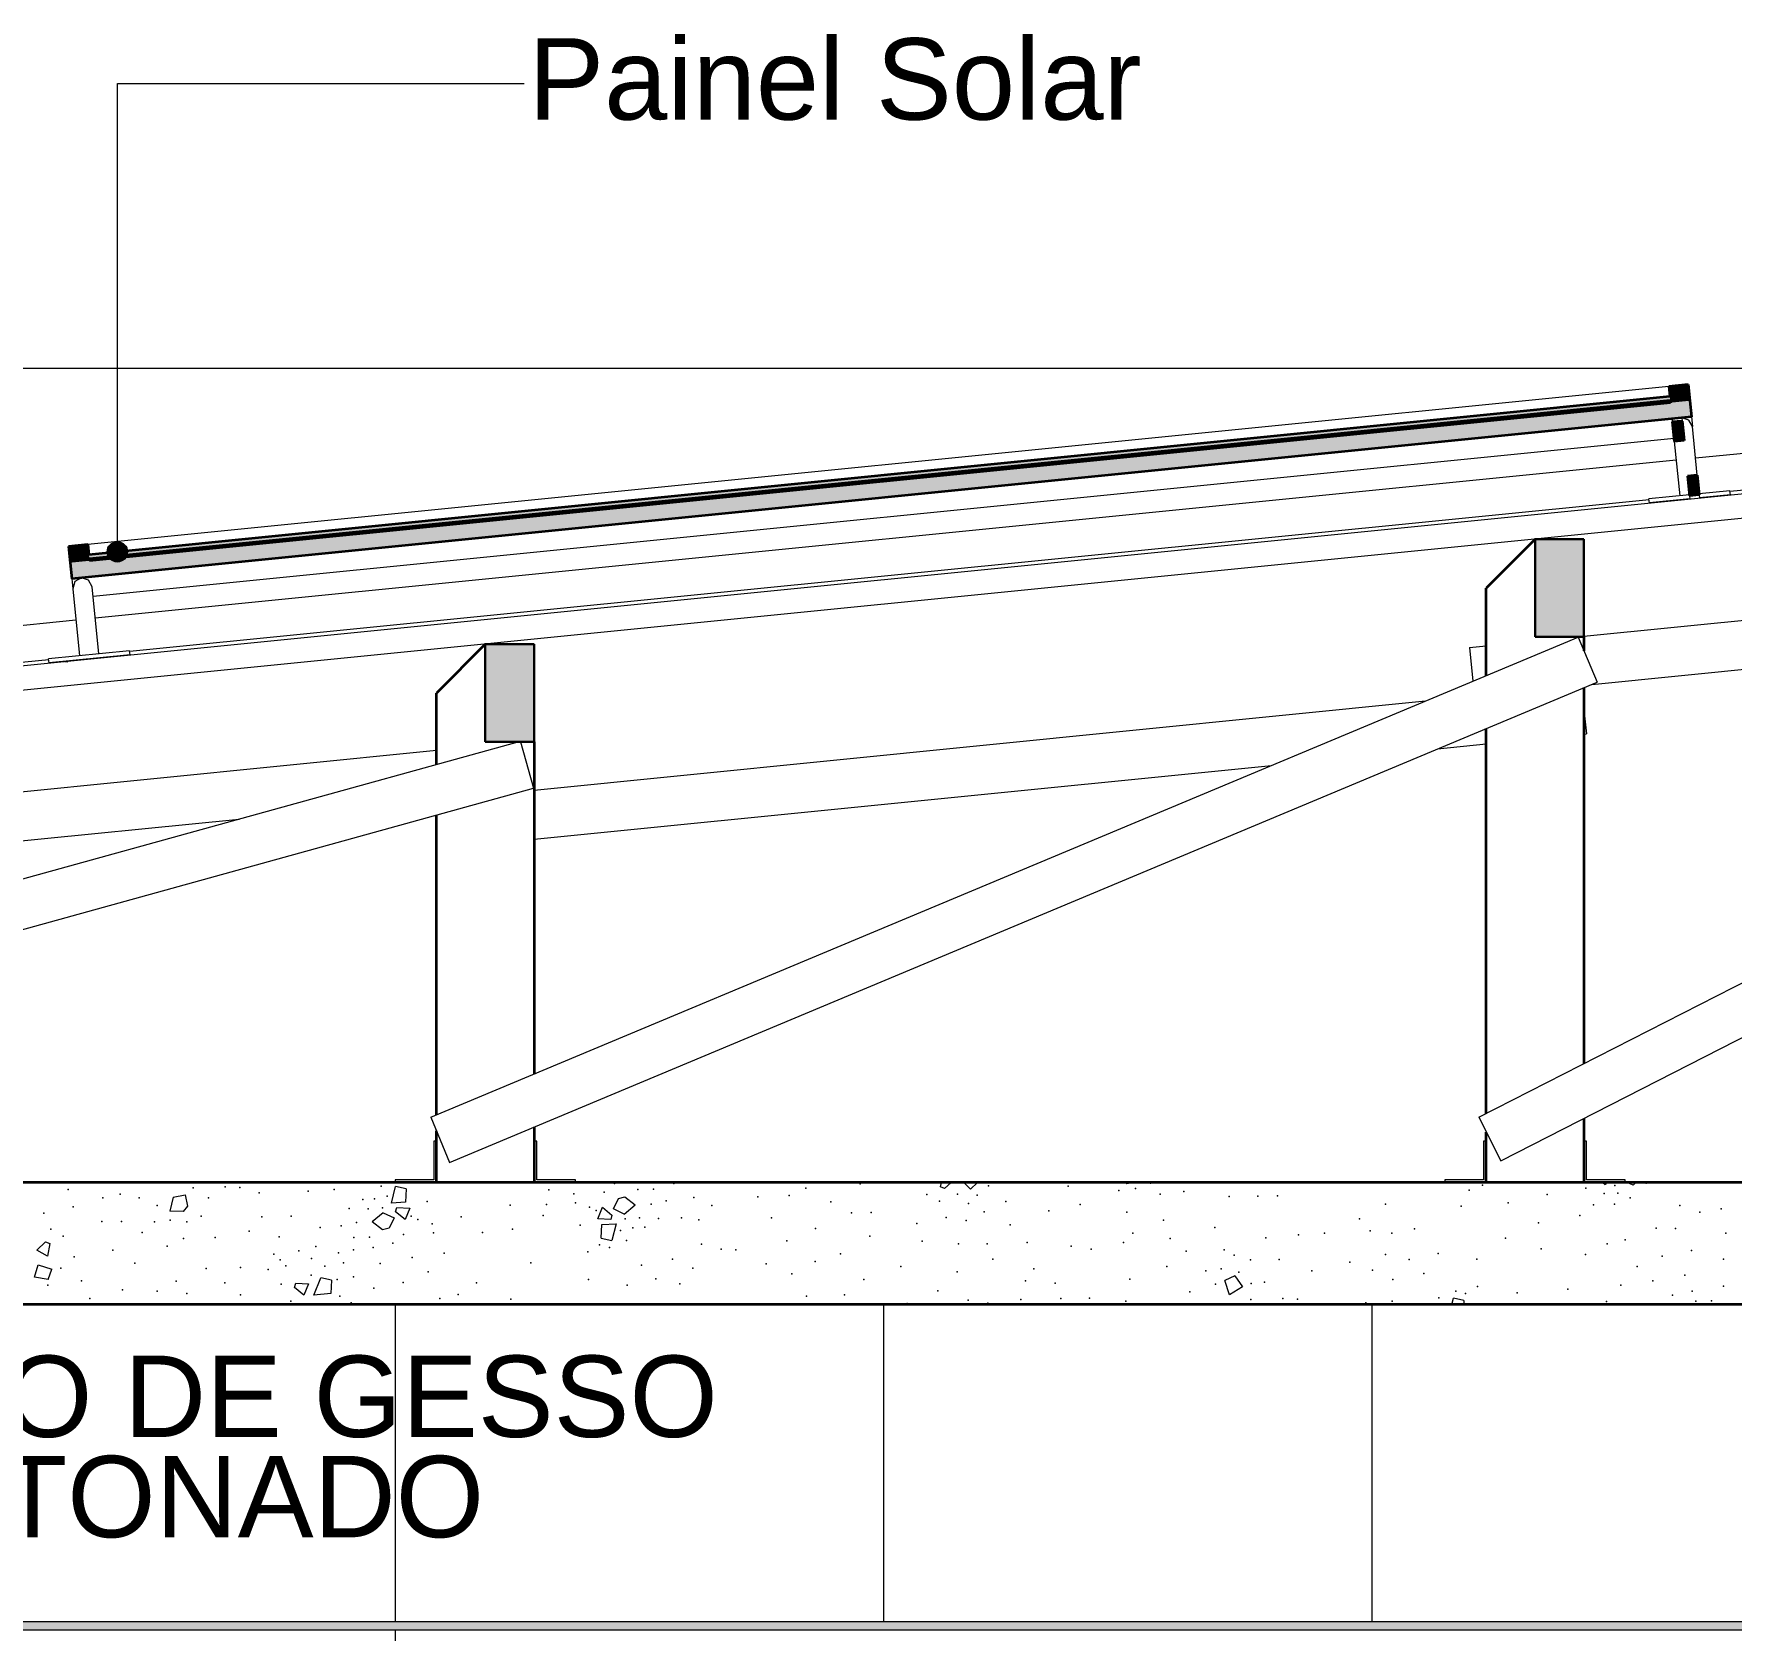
# Model space of a CAD drawing. Header units: metres. Extents: x -77 to 97, y 0 to 6.
# Drawn here: x 64.031 to 66.116, y 3.945 to 5.906 of the extents above; entities that cross this region are included whole.
import ezdxf

# ---------------------------------------------------------------- set-up
doc = ezdxf.new("R2010")
doc.units = ezdxf.units.M
doc.header["$MEASUREMENT"] = 0
doc.linetypes.add('broken', pattern=[2.46944, 1.41111, -1.05833])
for name, color, linetype, lineweight in [('ESTRUTURA-COB.EST_Caneta_No__241', 7, 'Continuous', 13), ('FORRO.EXEC_Caneta_No__241', 7, 'Continuous', 13), ('LAJES.EST_Caneta_No__1', 7, 'Continuous', 35), ('LAJES.EST_Caneta_No__241', 7, 'Continuous', 13), ('LAJES.EST_Caneta_No__96', 252, 'Continuous', 0), ('NOTAS-LAYOUT.EXEC_Caneta_No__241', 7, 'Continuous', 13), ('NOTAS-LAYOUT.EXEC_Caneta_No__5', 7, 'Continuous', 15), ('PAREDE CONSTRUIR_Caneta_No__241', 7, 'Continuous', 13), ('S-BEAM-____-OTLN.IFC Model_Caneta_No__1', 7, 'Continuous', 35), ('S-BEAM-____-OTLN.IFC Model_Caneta_No__2', 7, 'Continuous', 30)]:
    doc.layers.add(name, color=color, linetype=linetype, lineweight=lineweight)
for name, color, linetype, lineweight, true_color in [('ESTRUTURA-COB.EST_Caneta_No__97', 7, 'Continuous', 5, 0x6b6b6b), ('PAREDE CONSTRUIR_Caneta_No__97', 7, 'Continuous', 5, 0x6b6b6b), ('S-BEAM-____-OTLN.IFC Model_Caneta_No__13', 7, 'Continuous', 0, 0xaaaaaa)]:
    doc.layers.add(name, color=color, linetype=linetype, lineweight=lineweight, true_color=true_color)
for name, color, linetype in [('FORRO.EXEC', 7, 'Continuous'), ('LAJES.EST', 7, 'Continuous'), ('NOTAS-LAYOUT.EXEC', 7, 'Continuous'), ('S-BEAM-____-OTLN.IFC Model', 7, 'Continuous')]:
    doc.layers.add(name, color=color, linetype=linetype)
doc.styles.add('ESTILO_GERADO_1', font='arial.ttf')

# ---------------------------------------------------------------- blocks, each defined once
blk = doc.blocks.new('*X144', base_point=(29.8752, 0.7953))
at = {"layer": 'LAJES.EST_Caneta_No__241', "color": 7, "linetype": 'Continuous', "lineweight": 13}
for p, q in [((64.2001, 4.4942), (64.1998, 4.4953)), ((64.2019, 4.4953), (64.2001, 4.4942)), ((64.4703, 4.4698), (64.4754, 4.4904)), ((64.4884, 4.4876), (64.4754, 4.4904)), ((64.4884, 4.4876), (64.4877, 4.4709)), ((65.1448, 4.4898), (65.1459, 4.4953)), ((65.1499, 4.4878), (65.1448, 4.4898)), ((65.158, 4.4953), (65.1499, 4.4878)), ((65.1816, 4.487), (65.1736, 4.4953)), ((65.1902, 4.4953), (65.1816, 4.487)), ((65.3738, 4.4934), (65.3714, 4.4953)), ((65.3814, 4.4953), (65.3738, 4.4934)), ((65.9585, 4.4953), (65.9614, 4.4926)), ((65.9634, 4.4953), (65.9614, 4.4926)), ((65.9959, 4.4921), (65.9886, 4.4953)), ((65.9978, 4.494), (65.9959, 4.4921)), ((65.9973, 4.4953), (65.9978, 4.494)), ((64.2022, 4.4771), (64.198, 4.46)), ((64.2022, 4.4771), (64.2167, 4.48)), ((64.2195, 4.4662), (64.2142, 4.4596)), ((64.2167, 4.48), (64.2195, 4.4662)), ((64.4877, 4.4709), (64.4703, 4.4698)), ((64.4754, 4.4593), (64.4768, 4.4645)), ((64.4768, 4.4645), (64.4927, 4.4638)), ((64.4927, 4.4638), (64.487, 4.4497)), ((64.7238, 4.4507), (64.7294, 4.4647)), ((64.7294, 4.4647), (64.741, 4.4552)), ((64.7429, 4.4628), (64.7491, 4.4755)), ((64.7563, 4.4564), (64.7429, 4.4628)), ((64.7491, 4.4755), (64.7572, 4.4776)), ((64.7563, 4.4564), (64.7699, 4.4676)), ((64.7572, 4.4776), (64.7699, 4.4676)), ((64.2142, 4.4596), (64.198, 4.46)), ((64.4602, 4.458), (64.4466, 4.4469)), ((64.4592, 4.4369), (64.4466, 4.4469)), ((64.4602, 4.458), (64.4736, 4.4516)), ((64.4736, 4.4516), (64.4674, 4.4389)), ((64.487, 4.4497), (64.4754, 4.4593)), ((64.7397, 4.4499), (64.7238, 4.4507)), ((64.7281, 4.4268), (64.7288, 4.4435)), ((64.7288, 4.4435), (64.7462, 4.4446)), ((64.741, 4.4552), (64.7397, 4.4499)), ((64.7462, 4.4446), (64.7411, 4.424)), ((64.0344, 4.412), (64.0454, 4.4222)), ((64.0454, 4.4222), (64.0504, 4.4201)), ((64.4674, 4.4389), (64.4592, 4.4369)), ((64.7281, 4.4268), (64.7411, 4.424)), ((64.0475, 4.4045), (64.0344, 4.412)), ((64.0504, 4.4201), (64.0475, 4.4045)), ((64.0319, 4.3789), (64.0361, 4.3942)), ((64.0484, 4.376), (64.0319, 4.3789)), ((64.0361, 4.3942), (64.0529, 4.3885)), ((64.0484, 4.376), (64.0529, 4.3885)), ((65.5064, 4.3805), (65.4943, 4.3749)), ((65.5064, 4.3805), (65.5159, 4.3668)), ((64.3512, 4.3662), (64.3526, 4.3714)), ((64.3628, 4.3566), (64.3512, 4.3662)), ((64.3526, 4.3714), (64.3685, 4.3707)), ((64.3685, 4.3707), (64.3628, 4.3566)), ((64.375, 4.3568), (64.3836, 4.3782)), ((64.3959, 4.3587), (64.375, 4.3568)), ((64.3966, 4.3753), (64.3836, 4.3782)), ((64.3966, 4.3753), (64.3959, 4.3587)), ((65.4998, 4.3571), (65.4943, 4.3749)), ((65.5159, 4.3668), (65.4998, 4.3571)), ((64.3684, 4.3457), (64.3678, 4.3453)), ((64.3684, 4.3457), (64.3694, 4.3453)), ((65.7731, 4.3453), (65.775, 4.3532)), ((65.788, 4.3504), (65.775, 4.3532)), ((65.788, 4.3504), (65.7878, 4.3453))]:
    blk.add_line(p, q, dxfattribs=at)
for p in [(64.0729, 4.4867), (64.2267, 4.4885), (64.2658, 4.4898), (64.2838, 4.4891), (64.3679, 4.4847), (64.4, 4.4864), (64.4575, 4.4905), (64.6637, 4.486), (64.7316, 4.4833), (64.7445, 4.4938), (64.7731, 4.4864), (64.7924, 4.4869), (64.8174, 4.494), (64.9793, 4.4883), (65.046, 4.4934), (65.2039, 4.491), (65.3016, 4.4906), (65.3641, 4.4852), (65.3846, 4.488), (65.4028, 4.4943), (65.4439, 4.4843), (65.6162, 4.4949), (65.7943, 4.4857), (65.8106, 4.4919), (65.9377, 4.4882), (65.9735, 4.4917), (66.012, 4.4942), (64.0794, 4.4652), (64.1158, 4.4762), (64.1371, 4.481), (64.1605, 4.4765), (64.1826, 4.4668), (64.2456, 4.4764), (64.3078, 4.4826), (64.4182, 4.4634), (64.435, 4.4743), (64.4415, 4.4627), (64.4494, 4.475), (64.4591, 4.464), (64.465, 4.4783), (64.5143, 4.4717), (64.6163, 4.4674), (64.6606, 4.4682), (64.6944, 4.4811), (64.6963, 4.4701), (64.7138, 4.4647), (64.7892, 4.4686), (64.8078, 4.4725), (64.8416, 4.4769), (64.8639, 4.4669), (64.9203, 4.4776), (64.9591, 4.4791), (65.0101, 4.4715), (65.1282, 4.4805), (65.1435, 4.4721), (65.1659, 4.4809), (65.1792, 4.4695), (65.1899, 4.4795), (65.225, 4.4719), (65.3166, 4.4681), (65.4146, 4.481), (65.4994, 4.4779), (65.5349, 4.4785), (65.5588, 4.4787), (65.6915, 4.4684), (65.7846, 4.4662), (65.8423, 4.47), (65.8903, 4.4804), (65.947, 4.4677), (65.9602, 4.4816), (65.9729, 4.4687), (65.9772, 4.4819), (65.9922, 4.4762), (66.0534, 4.4669), (66.104, 4.4629), (64.0432, 4.4576), (64.1143, 4.4471), (64.1384, 4.4473), (64.179, 4.4468), (64.1986, 4.4488), (64.219, 4.4469), (64.2365, 4.4538), (64.3111, 4.4528), (64.3471, 4.4537), (64.4086, 4.4419), (64.4273, 4.4459), (64.4946, 4.4537), (64.5027, 4.4498), (64.5202, 4.4443), (64.5561, 4.4529), (64.6566, 4.4545), (64.7022, 4.4427), (64.7219, 4.4607), (64.7574, 4.4504), (64.775, 4.4517), (64.7983, 4.451), (64.8268, 4.4517), (64.8481, 4.4495), (64.9374, 4.4516), (65.0355, 4.4581), (65.0597, 4.4583), (65.1158, 4.4448), (65.152, 4.4523), (65.1764, 4.4486), (65.1985, 4.459), (65.2304, 4.443), (65.2778, 4.4604), (65.3738, 4.4589), (65.419, 4.4488), (65.6596, 4.4507), (65.8794, 4.4456), (65.9305, 4.4548), (66.0779, 4.4588), (64.0518, 4.4378), (64.0671, 4.4294), (64.1638, 4.4339), (64.2148, 4.4263), (64.2536, 4.4278), (64.2953, 4.4353), (64.3323, 4.4285), (64.3825, 4.4399), (64.4241, 4.4275), (64.4434, 4.4281), (64.4719, 4.4206), (64.4849, 4.4311), (64.5221, 4.4334), (64.5823, 4.4336), (64.619, 4.4379), (64.7515, 4.4362), (64.759, 4.4239), (64.767, 4.4395), (64.7815, 4.4401), (64.956, 4.4236), (64.9913, 4.4386), (65.0581, 4.4291), (65.1223, 4.4232), (65.2512, 4.4214), (65.3696, 4.4215), (65.381, 4.4329), (65.427, 4.4264), (65.4818, 4.4397), (65.5444, 4.4271), (65.5848, 4.4309), (65.6168, 4.433), (65.6726, 4.4357), (65.6995, 4.4329), (65.7271, 4.4381), (65.8389, 4.4268), (65.9862, 4.4246), (66.0243, 4.4389), (66.0479, 4.4388), (66.1099, 4.4331), (64.0806, 4.4038), (64.1279, 4.412), (64.1946, 4.4171), (64.3259, 4.407), (64.3334, 4.4), (64.3565, 4.4114), (64.372, 4.4018), (64.3772, 4.4166), (64.4054, 4.4089), (64.4238, 4.4124), (64.4478, 4.4155), (64.4959, 4.4029), (64.5352, 4.4082), (64.7116, 4.4098), (64.726, 4.4186), (64.738, 4.4154), (64.8156, 4.401), (64.8513, 4.4196), (64.8754, 4.4131), (64.8934, 4.4125), (65.0222, 4.4075), (65.1671, 4.4198), (65.202, 4.4199), (65.2092, 4.4011), (65.3056, 4.4169), (65.33, 4.4131), (65.4468, 4.411), (65.4932, 4.4126), (65.5055, 4.4061), (65.5258, 4.4001), (65.5611, 4.4006), (65.6916, 4.4067), (65.7208, 4.4006), (65.7564, 4.4081), (65.8037, 4.401), (65.8827, 4.4138), (65.9373, 4.4066), (65.9639, 4.4199), (66.0316, 4.4048), (66.0676, 4.4118), (66.107, 4.4011), (64.0641, 4.3898), (64.1551, 4.3961), (64.2426, 4.3897), (64.2848, 4.3909), (64.3189, 4.3881), (64.3407, 4.3929), (64.3715, 4.3814), (64.3886, 4.3924), (64.4113, 4.3964), (64.4238, 4.3793), (64.4566, 4.3958), (64.5152, 4.3853), (64.6415, 4.3965), (64.7773, 4.3938), (64.8406, 4.3898), (64.9308, 4.3954), (64.9621, 4.383), (64.9908, 4.398), (65.0962, 4.3919), (65.1655, 4.3854), (65.2595, 4.3892), (65.4228, 4.392), (65.4708, 4.3868), (65.4898, 4.3893), (65.5115, 4.3852), (65.6011, 4.3865), (65.6477, 4.3974), (65.6755, 4.3874), (65.7388, 4.3834), (66.0009, 4.392), (66.0595, 4.3814), (64.0481, 4.3691), (64.0893, 4.3742), (64.1398, 4.3632), (64.1823, 4.3617), (64.2059, 4.3741), (64.2188, 4.3587), (64.2655, 4.3718), (64.3348, 4.3704), (64.4035, 4.376), (64.4485, 4.3654), (64.4845, 4.3725), (64.5748, 4.3721), (64.7124, 4.3762), (64.7597, 4.3691), (64.7953, 4.3767), (64.8245, 4.3705), (65.0507, 4.3762), (65.1415, 4.362), (65.2493, 4.3744), (65.2857, 4.3716), (65.3773, 4.3763), (65.4513, 4.3607), (65.4827, 4.3702), (65.5266, 4.3711), (65.5428, 4.3728), (65.7005, 4.3762), (65.7781, 4.3618), (65.7901, 4.3587), (65.8045, 4.3674), (65.8532, 4.3596), (65.9155, 4.3643), (65.9809, 4.3691), (66.0202, 4.3743), (66.0683, 4.3617), (66.107, 4.3679), (64.0996, 4.3527), (64.2849, 4.3573), (64.3466, 4.3493), (64.407, 4.3557), (64.4209, 4.3473), (64.5299, 4.3526), (64.5522, 4.3574), (64.6168, 4.3519), (64.9804, 4.3556), (65.0268, 4.3572), (65.1039, 4.3467), (65.1789, 4.3505), (65.2032, 4.3468), (65.2437, 4.3513), (65.2929, 4.3528), (65.3278, 4.3529), (65.3725, 4.3495), (65.5263, 4.3513), (65.5654, 4.3526), (65.5834, 4.352), (65.6075, 4.3454), (65.6675, 4.3475), (65.6997, 4.3492), (65.7571, 4.3533), (65.9633, 4.3488), (66.0312, 4.3461), (66.0442, 4.3566), (66.0727, 4.3492), (66.092, 4.3497)]:
    blk.add_point(p, dxfattribs=at)
blk = doc.blocks.new('Rótulo_44_4', base_point=(63.2639, 3.9553))
at = {"layer": 'NOTAS-LAYOUT.EXEC', "linetype": 'Continuous', "lineweight": 0, "true_color": 0x000000}
blk.add_hatch(color=18, dxfattribs=at).paths.add_polyline_path([(63.2514, 3.9553), (63.2523, 3.9505), (63.255, 3.9464), (63.2591, 3.9437), (63.2639, 3.9428), (63.2686, 3.9437), (63.2727, 3.9464), (63.2754, 3.9505), (63.2764, 3.9553), (63.2754, 3.9601), (63.2727, 3.9641), (63.2686, 3.9668), (63.2639, 3.9678), (63.2591, 3.9668), (63.255, 3.9641), (63.2523, 3.9601)])
at = {"layer": 'NOTAS-LAYOUT.EXEC_Caneta_No__241', "color": 7, "linetype": 'broken', "lineweight": 13}
for p, q in [((63.2639, 3.9678), (63.2639, 4.1639)), ((63.2639, 4.1639), (63.5935, 4.1639))]:
    blk.add_line(p, q, dxfattribs=at)
at = {"layer": 'NOTAS-LAYOUT.EXEC_Caneta_No__5', "color": 7, "linetype": 'Continuous', "lineweight": 15}
blk.add_circle((63.2639, 3.9553), 0.0125, dxfattribs=at)
at = {"layer": 'NOTAS-LAYOUT.EXEC_Caneta_No__241', "color": 7, "lineweight": 13, "insert": (63.5985, 4.2825), "char_height": 0.1, "width": 1.5, "attachment_point": 1, "line_spacing_factor": 0.739093, "style": 'ESTILO_GERADO_1'}
blk.add_mtext('\\A1;{\\pql;\\pt0,241;\\fArial|b0|i0|c0|p0;\\W1.000000;FORRO DE GESSO ACARTONADO\\fArial|b0|i0|c0|p0;\\W1.000000;\\A1{\\H.66x;\\S^  ;}\\fArial|b0|i0|c0|p0;\\W1.000000;\\fArial|b0|i0|c0|p0;\\W1.000000;\\A1{\\H.66x;\\S^  ;}\\fArial|b0|i0|c0|p0;\\W1.000000;\\fArial|b0|i0|c0|p0;\\W1.000000;\\fArial|b0|i0|c0|p0;\\W1.000000;\\fArial|b0|i0|c0|p0;\\W1.000000;\\fArial|b0|i0|c0|p0;\\W1.000000;\\fArial|b0|i0|c0|p0;\\W1.000000;\\fArial|b0|i0|c0|p0;\\W1.000000;\\A1{\\H.66x;\\S^  ;}\\fArial|b0|i0|c0|p0;\\W1.000000;\\fArial|b0|i0|c0|p0;\\W1.000000;\\A1{\\H.66x;\\S^  ;}\\fArial|b0|i0|c0|p0;\\W1.000000;\\fArial|b0|i0|c0|p0;\\W1.000000;\\fArial|b0|i0|c0|p0;\\W1.000000;\\fArial|b0|i0|c0|p0;\\W1.000000;\\fArial|b0|i0|c0|p0;\\W1.000000;\\fArial|b0|i0|c0|p0;\\W1.000000;\\fArial|b0|i0|c0|p0;\\W1.000000;\\A1{\\H.66x;\\S^  ;}\\fArial|b0|i0|c0|p0;\\W1.000000;\\fArial|b0|i0|c0|p0;\\W1.000000;\\A1{\\H.66x;\\S^  ;}\\fArial|b0|i0|c0|p0;\\W1.000000;\\fArial|b0|i0|c0|p0;\\W1.000000;\\fArial|b0|i0|c0|p0;\\W1.000000;\\fArial|b0|i0|c0|p0;\\W1.000000;\\fArial|b0|i0|c0|p0;\\W1.000000;\\fArial|b0|i0|c0|p0;\\W1.000000;\\fArial|b0|i0|c0|p0;\\W1.000000;\\A1{\\H.66x;\\S^  ;}\\fArial|b0|i0|c0|p0;\\W1.000000;\\fArial|b0|i0|c0|p0;\\W1.000000;\\A1{\\H.66x;\\S^  ;}\\fArial|b0|i0|c0|p0;\\W1.000000;\\fArial|b0|i0|c0|p0;\\W1.000000;\\fArial|b0|i0|c0|p0;\\W1.000000;\\fArial|b0|i0|c0|p0;\\W1.000000;\\fArial|b0|i0|c0|p0;\\W1.000000;\\fArial|b0|i0|c0|p0;\\W1.000000;\\fArial|b0|i0|c0|p0;\\W1.000000;\\A1{\\H.66x;\\S^  ;}\\fArial|b0|i0|c0|p0;\\W1.000000;\\fArial|b0|i0|c0|p0;\\W1.000000;\\A1{\\H.66x;\\S^  ;}\\fArial|b0|i0|c0|p0;\\W1.000000;\\fArial|b0|i0|c0|p0;\\W1.000000;\\fArial|b0|i0|c0|p0;\\W1.000000;\\fArial|b0|i0|c0|p0;\\W1.000000;\\fArial|b0|i0|c0|p0;\\W1.000000;\\fArial|b0|i0|c0|p0;\\W1.000000;\\fArial|b0|i0|c0|p0;\\W1.000000;\\A1{\\H.66x;\\S^  ;}\\fArial|b0|i0|c0|p0;\\W1.000000;}', dxfattribs=at)
blk = doc.blocks.new('Rótulo_63_4', base_point=(64.1335, 5.27))
at = {"layer": 'NOTAS-LAYOUT.EXEC', "linetype": 'Continuous', "lineweight": 0, "true_color": 0x000000}
blk.add_hatch(color=18, dxfattribs=at).paths.add_polyline_path([(64.121, 5.27), (64.1219, 5.2652), (64.1246, 5.2612), (64.1287, 5.2585), (64.1335, 5.2575), (64.1383, 5.2585), (64.1423, 5.2612), (64.145, 5.2652), (64.146, 5.27), (64.145, 5.2748), (64.1423, 5.2789), (64.1383, 5.2816), (64.1335, 5.2825), (64.1287, 5.2816), (64.1246, 5.2789), (64.1219, 5.2748)])
at = {"layer": 'NOTAS-LAYOUT.EXEC_Caneta_No__241', "color": 7, "linetype": 'broken', "lineweight": 13}
for p, q in [((64.1335, 5.2825), (64.1335, 5.8453)), ((64.1335, 5.8453), (64.6335, 5.8453))]:
    blk.add_line(p, q, dxfattribs=at)
at = {"layer": 'NOTAS-LAYOUT.EXEC_Caneta_No__5', "color": 7, "linetype": 'Continuous', "lineweight": 15}
blk.add_circle((64.1335, 5.27), 0.0125, dxfattribs=at)
at = {"layer": 'NOTAS-LAYOUT.EXEC_Caneta_No__241', "color": 7, "lineweight": 13, "insert": (64.6385, 5.9011), "char_height": 0.1, "attachment_point": 1, "style": 'ESTILO_GERADO_1'}
blk.add_mtext('\\A1;{\\pql;\\pt0,241;\\fArial|b0|i0|c0|p0;\\W1.000000;Painel Solar\\fArial|b0|i0|c0|p0;\\W1.000000;\\A1{\\H.66x;\\S^  ;}\\fArial|b0|i0|c0|p0;\\W1.000000;\\fArial|b0|i0|c0|p0;\\W1.000000;\\A1{\\H.66x;\\S^  ;}\\fArial|b0|i0|c0|p0;\\W1.000000;\\fArial|b0|i0|c0|p0;\\W1.000000;\\fArial|b0|i0|c0|p0;\\W1.000000;\\fArial|b0|i0|c0|p0;\\W1.000000;\\fArial|b0|i0|c0|p0;\\W1.000000;\\fArial|b0|i0|c0|p0;\\W1.000000;\\fArial|b0|i0|c0|p0;\\W1.000000;\\A1{\\H.66x;\\S^  ;}\\fArial|b0|i0|c0|p0;\\W1.000000;\\fArial|b0|i0|c0|p0;\\W1.000000;\\A1{\\H.66x;\\S^  ;}\\fArial|b0|i0|c0|p0;\\W1.000000;\\fArial|b0|i0|c0|p0;\\W1.000000;\\fArial|b0|i0|c0|p0;\\W1.000000;\\fArial|b0|i0|c0|p0;\\W1.000000;\\fArial|b0|i0|c0|p0;\\W1.000000;\\fArial|b0|i0|c0|p0;\\W1.000000;\\fArial|b0|i0|c0|p0;\\W1.000000;\\A1{\\H.66x;\\S^  ;}\\fArial|b0|i0|c0|p0;\\W1.000000;\\fArial|b0|i0|c0|p0;\\W1.000000;\\A1{\\H.66x;\\S^  ;}\\fArial|b0|i0|c0|p0;\\W1.000000;\\fArial|b0|i0|c0|p0;\\W1.000000;\\fArial|b0|i0|c0|p0;\\W1.000000;\\fArial|b0|i0|c0|p0;\\W1.000000;\\fArial|b0|i0|c0|p0;\\W1.000000;\\fArial|b0|i0|c0|p0;\\W1.000000;\\fArial|b0|i0|c0|p0;\\W1.000000;\\A1{\\H.66x;\\S^  ;}\\fArial|b0|i0|c0|p0;\\W1.000000;\\fArial|b0|i0|c0|p0;\\W1.000000;\\A1{\\H.66x;\\S^  ;}\\fArial|b0|i0|c0|p0;\\W1.000000;\\fArial|b0|i0|c0|p0;\\W1.000000;\\fArial|b0|i0|c0|p0;\\W1.000000;\\fArial|b0|i0|c0|p0;\\W1.000000;\\fArial|b0|i0|c0|p0;\\W1.000000;\\fArial|b0|i0|c0|p0;\\W1.000000;\\fArial|b0|i0|c0|p0;\\W1.000000;\\A1{\\H.66x;\\S^  ;}\\fArial|b0|i0|c0|p0;\\W1.000000;\\fArial|b0|i0|c0|p0;\\W1.000000;\\A1{\\H.66x;\\S^  ;}\\fArial|b0|i0|c0|p0;\\W1.000000;\\fArial|b0|i0|c0|p0;\\W1.000000;\\fArial|b0|i0|c0|p0;\\W1.000000;\\fArial|b0|i0|c0|p0;\\W1.000000;\\fArial|b0|i0|c0|p0;\\W1.000000;\\fArial|b0|i0|c0|p0;\\W1.000000;\\fArial|b0|i0|c0|p0;\\W1.000000;\\A1{\\H.66x;\\S^  ;}\\fArial|b0|i0|c0|p0;\\W1.000000;}', dxfattribs=at)

msp = doc.modelspace()

# ---------------------------------------------------------------- hatches: boundary and pattern name
at = {"layer": 'ESTRUTURA-COB.EST_Caneta_No__97', "linetype": 'Continuous', "lineweight": 5, "true_color": 0x6b6b6b}
h = msp.add_hatch(dxfattribs=at)
h.set_pattern_fill('AR_CONC_0004', color=251, style=0, pattern_type=2)
h.set_pattern_definition([(50, (29.8752, 0.7953), (-0.546554, 0.047817), [0.05715, -0.62865]), (355, (29.8752, 0.7953), (-0.10573, 0.5731705), [0.04572, -0.502922]), (100.4514, (29.92077, 0.7913), (0.440824, 0.525353), [0.04857, -0.534271]), (46.1842, (29.8752, 0.9477), (-0.813237, 0.126127), [0.085725, -0.942975]), (96.6356, (29.943, 0.9372), (0.712212, 0.742278), [0.072855, -0.801407]), (351.1842, (29.8752, 0.9477), (0.712212, 0.742278), [0.06858, -0.75438]), (21, (29.9514, 0.9096), (-0.454843, 0.3067956), [0.05715, -0.62865]), (326, (29.9514, 0.9096), (0.185406, 0.552564), [0.04572, -0.50292]), (71.4514, (29.9893, 0.884), (0.640249, 0.245768), [0.04857, -0.53427]), (37.5, (29.87522, 0.79528), (0.0092658, 0.2536651), [0, -0.496824, 0, -0.51054, 0, -0.504825]), (7.5, (29.87522, 0.79528), (0.200459, 0.3005417), [0, -0.291084, 0, -0.485394, 0, -0.192405]), (327.5, (29.7053, 0.79528), (-0.4067718, 0.0171862), [0, -0.1905, 0, -0.59436, 0, -0.78867]), (317.5, (29.6291, 0.7953), (0.4443875, 0.0762795), [0, -0.24765, 0, -0.394716, 0, -0.56007])])
h.paths.add_polyline_path([(62.9749, 5.0257), (62.9749, 4.9956), (67.3252, 5.4306), (67.3252, 5.4607)])
at = {"layer": 'FORRO.EXEC', "linetype": 'Continuous', "lineweight": 0, "true_color": 0xffffff}
msp.add_hatch(color=7, dxfattribs=at).paths.add_polyline_path([(62.6749, 3.9553), (62.6749, 3.9453), (66.9754, 3.9453), (66.9754, 3.9553)])
at = {"layer": 'LAJES.EST', "linetype": 'Continuous', "lineweight": 0, "true_color": 0x000000}
for points in [[(66.0656, 5.4557), (66.0636, 5.4756), (66.0397, 5.4732), (66.0417, 5.4533)], [(64.0775, 5.2368), (66.0675, 5.4358), (66.0656, 5.4557), (64.0755, 5.2567)], [(64.0991, 5.2616), (66.0414, 5.4558), (66.0409, 5.4608), (64.0986, 5.2665)], [(66.044, 5.4296), (66.0464, 5.4056), (66.0584, 5.4067), (66.056, 5.4308)], [(66.0628, 5.363), (66.0652, 5.3389), (66.0771, 5.3401), (66.0747, 5.3641)], [(64.0755, 5.2567), (64.0994, 5.2591), (64.0974, 5.279), (64.0735, 5.2766)]]:
    msp.add_hatch(color=18, dxfattribs=at).paths.add_polyline_path(points)
at = {"layer": 'PAREDE CONSTRUIR_Caneta_No__97', "linetype": 'Continuous', "lineweight": 5, "true_color": 0x6b6b6b}
h = msp.add_hatch(dxfattribs=at)
h.set_pattern_fill('Ceramica_60_x_60_0004', color=251, style=0, pattern_type=2)
h.set_pattern_definition([(0, (62.6749, 0.7953), (0, 0.6), []), (90, (62.6749, 0.7953), (-0.6, 0), [])])
h.paths.add_polyline_path([(64.7761, 4.3453), (62.6749, 4.3453), (62.6749, 3.9553), (64.7761, 3.9553)])
h = msp.add_hatch(dxfattribs=at)
h.set_pattern_fill('Ceramica_60_x_60_0004', color=251, style=0, pattern_type=2)
h.set_pattern_definition([(0, (62.6749, 0.7953), (0, 0.6), []), (90, (62.6749, 0.7953), (-0.6, 0), [])])
h.paths.add_polyline_path([(64.7761, 4.3453), (64.7761, 3.9553), (66.9754, 3.9553), (66.9754, 3.9453), (67.0854, 3.9453), (67.0854, 4.3453)])
h = msp.add_hatch(dxfattribs=at)
h.set_pattern_fill('Ceramica_60_x_60_0004', color=251, style=0, pattern_type=2)
h.set_pattern_definition([(6e-15, (62.6749, 0.7953), (0, 0.6), []), (90, (62.6749, 0.7953), (-0.6, 0), [])])
h.paths.add_polyline_path([(64.7761, 3.9453), (62.6749, 3.9453), (62.6749, 3.8353), (62.6849, 3.8353), (62.6849, 2.9553), (62.6749, 2.9553), (62.6749, 1.7953), (63.1142, 1.7953), (63.1142, 1.8793), (63.1142, 1.8901), (63.1142, 1.9211), (63.1153, 1.9256), (63.1185, 1.929), (63.123, 1.9303), (63.1239, 1.93), (63.1248, 1.9303), (63.1293, 1.9292), (63.1326, 1.9259), (63.1339, 1.9214), (63.1339, 1.8902), (63.1339, 1.8793), (63.1339, 1.7953), (64.7749, 1.7953), (64.7749, 1.5953), (64.7761, 1.5953)])
at = {"layer": 'S-BEAM-____-OTLN.IFC Model', "linetype": 'Continuous', "lineweight": 0, "true_color": 0x000000}
for points in [[(65.9354, 5.1656), (65.9354, 5.2856), (65.8754, 5.2856), (65.8754, 5.1656)], [(64.6456, 5.0366), (64.6456, 5.1566), (64.5856, 5.1566), (64.5856, 5.0366)]]:
    msp.add_hatch(color=18, dxfattribs=at).paths.add_polyline_path(points)

# ---------------------------------------------------------------- linework, layer by layer
at = {"layer": 'ESTRUTURA-COB.EST_Caneta_No__241', "color": 7, "linetype": 'Continuous', "lineweight": 13}
for p, q in [((66.0726, 5.3855), (67.2252, 5.5008)), ((67.2252, 5.4507), (62.9749, 5.0257)), ((66.1149, 5.3445), (67.2252, 5.4555)), ((67.3252, 5.4306), (62.9749, 4.9956)), ((64.1064, 5.1889), (66.0487, 5.3831)), ((64.1487, 5.1479), (66.0154, 5.3345)), ((62.9749, 5.0757), (64.0825, 5.1865)), ((62.9749, 5.0305), (64.0492, 5.1379))]:
    msp.add_line(p, q, dxfattribs=at)
at = {"layer": 'FORRO.EXEC_Caneta_No__241', "color": 7, "linetype": 'Continuous', "lineweight": 13}
for p, q in [((66.9754, 3.9553), (62.6749, 3.9553)), ((66.9754, 3.9453), (62.6749, 3.9453))]:
    msp.add_line(p, q, dxfattribs=at)
at = {"layer": 'LAJES.EST_Caneta_No__1', "color": 7, "linetype": 'Continuous', "lineweight": 35}
for p, q in [((66.0636, 5.4756), (66.0397, 5.4732)), ((66.0397, 5.4732), (66.0409, 5.4608)), ((66.0409, 5.4608), (64.0986, 5.2665)), ((66.0414, 5.4558), (64.0991, 5.2616)), ((64.0992, 5.2603), (66.0415, 5.4546)), ((66.0417, 5.4533), (64.0994, 5.2591)), ((66.0414, 5.4558), (66.0417, 5.4533)), ((66.0675, 5.4358), (64.0775, 5.2368)), ((66.056, 5.4308), (66.044, 5.4296)), ((66.044, 5.4296), (66.0464, 5.4056)), ((66.056, 5.4308), (66.0584, 5.4067)), ((66.0584, 5.4067), (66.0464, 5.4056)), ((66.0747, 5.3641), (66.0628, 5.363)), ((66.0628, 5.363), (66.0652, 5.3389)), ((66.0747, 5.3641), (66.0771, 5.3401)), ((66.0771, 5.3401), (66.0652, 5.3389)), ((64.0974, 5.279), (64.0735, 5.2766)), ((64.0974, 5.279), (64.0986, 5.2665)), ((64.0991, 5.2616), (64.0994, 5.2591)), ((71.9754, 4.4953), (62.6749, 4.4953)), ((71.9754, 4.3453), (62.6749, 4.3453))]:
    msp.add_line(p, q, dxfattribs=at)
at = {"layer": 'LAJES.EST_Caneta_No__1', "color": 7, "linetype": 'Continuous', "lineweight": 35, "flags": 128}
for points in [[(66.0636, 5.4756), (66.0656, 5.4557), (66.0675, 5.4358)], [(64.0735, 5.2766), (64.0755, 5.2567), (64.0775, 5.2368)]]:
    msp.add_lwpolyline(points, dxfattribs=at)
at = {"layer": 'LAJES.EST_Caneta_No__96', "color": 252, "linetype": 'Continuous', "lineweight": 0}
for p, q in [((66.0397, 5.4732), (64.0974, 5.279)), ((66.0437, 5.4334), (66.044, 5.4296)), ((66.0556, 5.4346), (66.056, 5.4308)), ((66.0644, 5.4319), (66.0556, 5.4346)), ((66.0687, 5.4239), (66.0644, 5.4319)), ((66.0675, 5.4358), (66.0687, 5.4239)), ((66.0747, 5.3641), (66.0687, 5.4239)), ((66.0461, 5.4095), (64.1037, 5.2153)), ((66.0464, 5.4056), (66.0531, 5.3389)), ((66.0651, 5.3401), (66.0153, 5.3351)), ((66.0652, 5.3389), (66.0656, 5.3348)), ((66.1148, 5.345), (66.077, 5.3413)), ((66.0771, 5.3401), (66.0775, 5.336)), ((66.1153, 5.3401), (66.0775, 5.3363)), ((66.1153, 5.3401), (66.1148, 5.345)), ((66.0158, 5.3301), (66.0153, 5.3351)), ((66.0656, 5.3351), (66.0158, 5.3301)), ((66.0536, 5.3339), (66.0536, 5.3336)), ((64.0775, 5.2368), (64.0787, 5.2248)), ((64.0894, 5.238), (64.0813, 5.2336)), ((64.0982, 5.2353), (64.0894, 5.238)), ((64.1025, 5.2272), (64.0982, 5.2353)), ((64.0813, 5.2336), (64.0787, 5.2248)), ((64.0787, 5.2248), (64.0869, 5.1423)), ((64.1108, 5.1446), (64.1025, 5.2272)), ((64.1486, 5.1484), (64.0491, 5.1385)), ((64.0496, 5.1335), (64.0491, 5.1385)), ((64.1491, 5.1435), (64.0496, 5.1335)), ((64.1491, 5.1435), (64.1486, 5.1484))]:
    msp.add_line(p, q, dxfattribs=at)
at = {"layer": 'PAREDE CONSTRUIR_Caneta_No__241', "color": 7, "linetype": 'Continuous', "lineweight": 13}
msp.add_line((67.1705, 5.4953), (62.6749, 5.4953), dxfattribs=at)
at = {"layer": 'S-BEAM-____-OTLN.IFC Model_Caneta_No__1', "color": 7, "linetype": 'Continuous', "lineweight": 35}
for p, q in [((65.8754, 5.2856), (65.8154, 5.2256)), ((65.8154, 5.118), (65.8154, 5.2256)), ((64.5856, 5.1566), (64.5256, 5.0966)), ((65.9354, 5.1656), (65.9354, 5.1485)), ((64.5256, 5.0088), (64.5256, 5.0966)), ((65.9354, 5.1032), (65.9354, 4.6413)), ((65.8154, 4.58), (65.8154, 5.053)), ((64.6456, 5.0366), (64.6456, 4.6284)), ((64.5256, 4.5782), (64.5256, 4.9466)), ((65.9354, 4.5739), (65.9354, 4.4953)), ((64.5256, 4.4953), (64.5256, 4.5585)), ((64.6456, 4.5634), (64.6456, 4.4953)), ((65.8154, 4.4953), (65.8154, 4.5572))]:
    msp.add_line(p, q, dxfattribs=at)
at = {"layer": 'S-BEAM-____-OTLN.IFC Model_Caneta_No__13', "color": 253, "linetype": 'Continuous', "lineweight": 0, "true_color": 0xaaaaaa}
for p, q in [((65.8061, 4.5753), (67.2144, 5.2946)), ((65.9354, 5.1666), (67.1052, 5.2835)), ((65.8334, 4.5219), (67.2431, 5.2419)), ((65.9451, 5.1072), (67.0673, 5.2195)), ((64.5186, 4.5753), (65.9284, 5.1653)), ((65.7949, 5.1525), (65.8154, 5.1546)), ((65.7949, 5.1525), (65.799, 5.1112)), ((65.9284, 5.1653), (65.9515, 5.1099)), ((64.5417, 4.5199), (65.9515, 5.1099)), ((64.6456, 4.9773), (65.7408, 5.0868)), ((65.9354, 5.0761), (65.9384, 5.0463)), ((65.9354, 5.046), (65.9384, 5.0463)), ((62.9575, 4.5753), (64.6261, 5.0366)), ((63.0949, 4.8833), (64.5256, 5.0263)), ((64.6288, 5.0366), (64.6446, 4.9795)), ((65.7557, 5.028), (65.8154, 5.034)), ((64.6456, 4.917), (65.5515, 5.0076)), ((62.9735, 4.5175), (64.6446, 4.9795)), ((64.5245, 4.9463), (64.5256, 4.9351)), ((63.0949, 4.823), (64.2831, 4.9418)), ((64.5186, 4.5753), (64.5417, 4.5199)), ((65.8061, 4.5753), (65.8334, 4.5219)), ((64.5256, 4.5461), (64.5224, 4.5461)), ((64.5224, 4.5461), (64.5224, 4.4985)), ((64.6488, 4.5461), (64.6456, 4.5461)), ((64.6488, 4.4985), (64.6488, 4.5461)), ((65.8154, 4.5461), (65.8122, 4.5461)), ((65.8122, 4.5461), (65.8122, 4.4985)), ((65.9386, 4.5461), (65.9354, 4.5461)), ((65.9386, 4.4985), (65.9386, 4.5461)), ((64.4748, 4.4985), (64.4748, 4.4953)), ((64.5224, 4.4985), (64.4748, 4.4985)), ((64.6964, 4.4985), (64.6488, 4.4985)), ((64.6964, 4.4953), (64.6964, 4.4985)), ((65.7646, 4.4985), (65.7646, 4.4953)), ((65.8122, 4.4985), (65.7646, 4.4985)), ((65.9862, 4.4985), (65.9386, 4.4985)), ((65.9862, 4.4953), (65.9862, 4.4985))]:
    msp.add_line(p, q, dxfattribs=at)
at = {"layer": 'S-BEAM-____-OTLN.IFC Model_Caneta_No__2', "color": 7, "linetype": 'Continuous', "lineweight": 30}
for p, q in [((65.8754, 5.2856), (65.8754, 5.1656)), ((65.9354, 5.2856), (65.8754, 5.2856)), ((65.9354, 5.2856), (65.9354, 5.1656)), ((64.5856, 5.1566), (64.5856, 5.0366)), ((64.6456, 5.1566), (64.5856, 5.1566)), ((64.6456, 5.1566), (64.6456, 5.0366)), ((65.9354, 5.1656), (65.8754, 5.1656)), ((64.6456, 5.0366), (64.5856, 5.0366))]:
    msp.add_line(p, q, dxfattribs=at)

# ---------------------------------------------------------------- block references
at = {"layer": 'LAJES.EST', "lineweight": 0}
msp.add_blockref('*X144', (29.8752, 0.7953), dxfattribs=at)
at = {"layer": 'NOTAS-LAYOUT.EXEC', "color": 7, "linetype": 'broken', "lineweight": 13}
for name, p in [('Rótulo_63_4', (64.1335, 5.27)), ('Rótulo_44_4', (63.2639, 3.9553))]:
    msp.add_blockref(name, p, dxfattribs=at)

doc.saveas('drawing.dxf')
